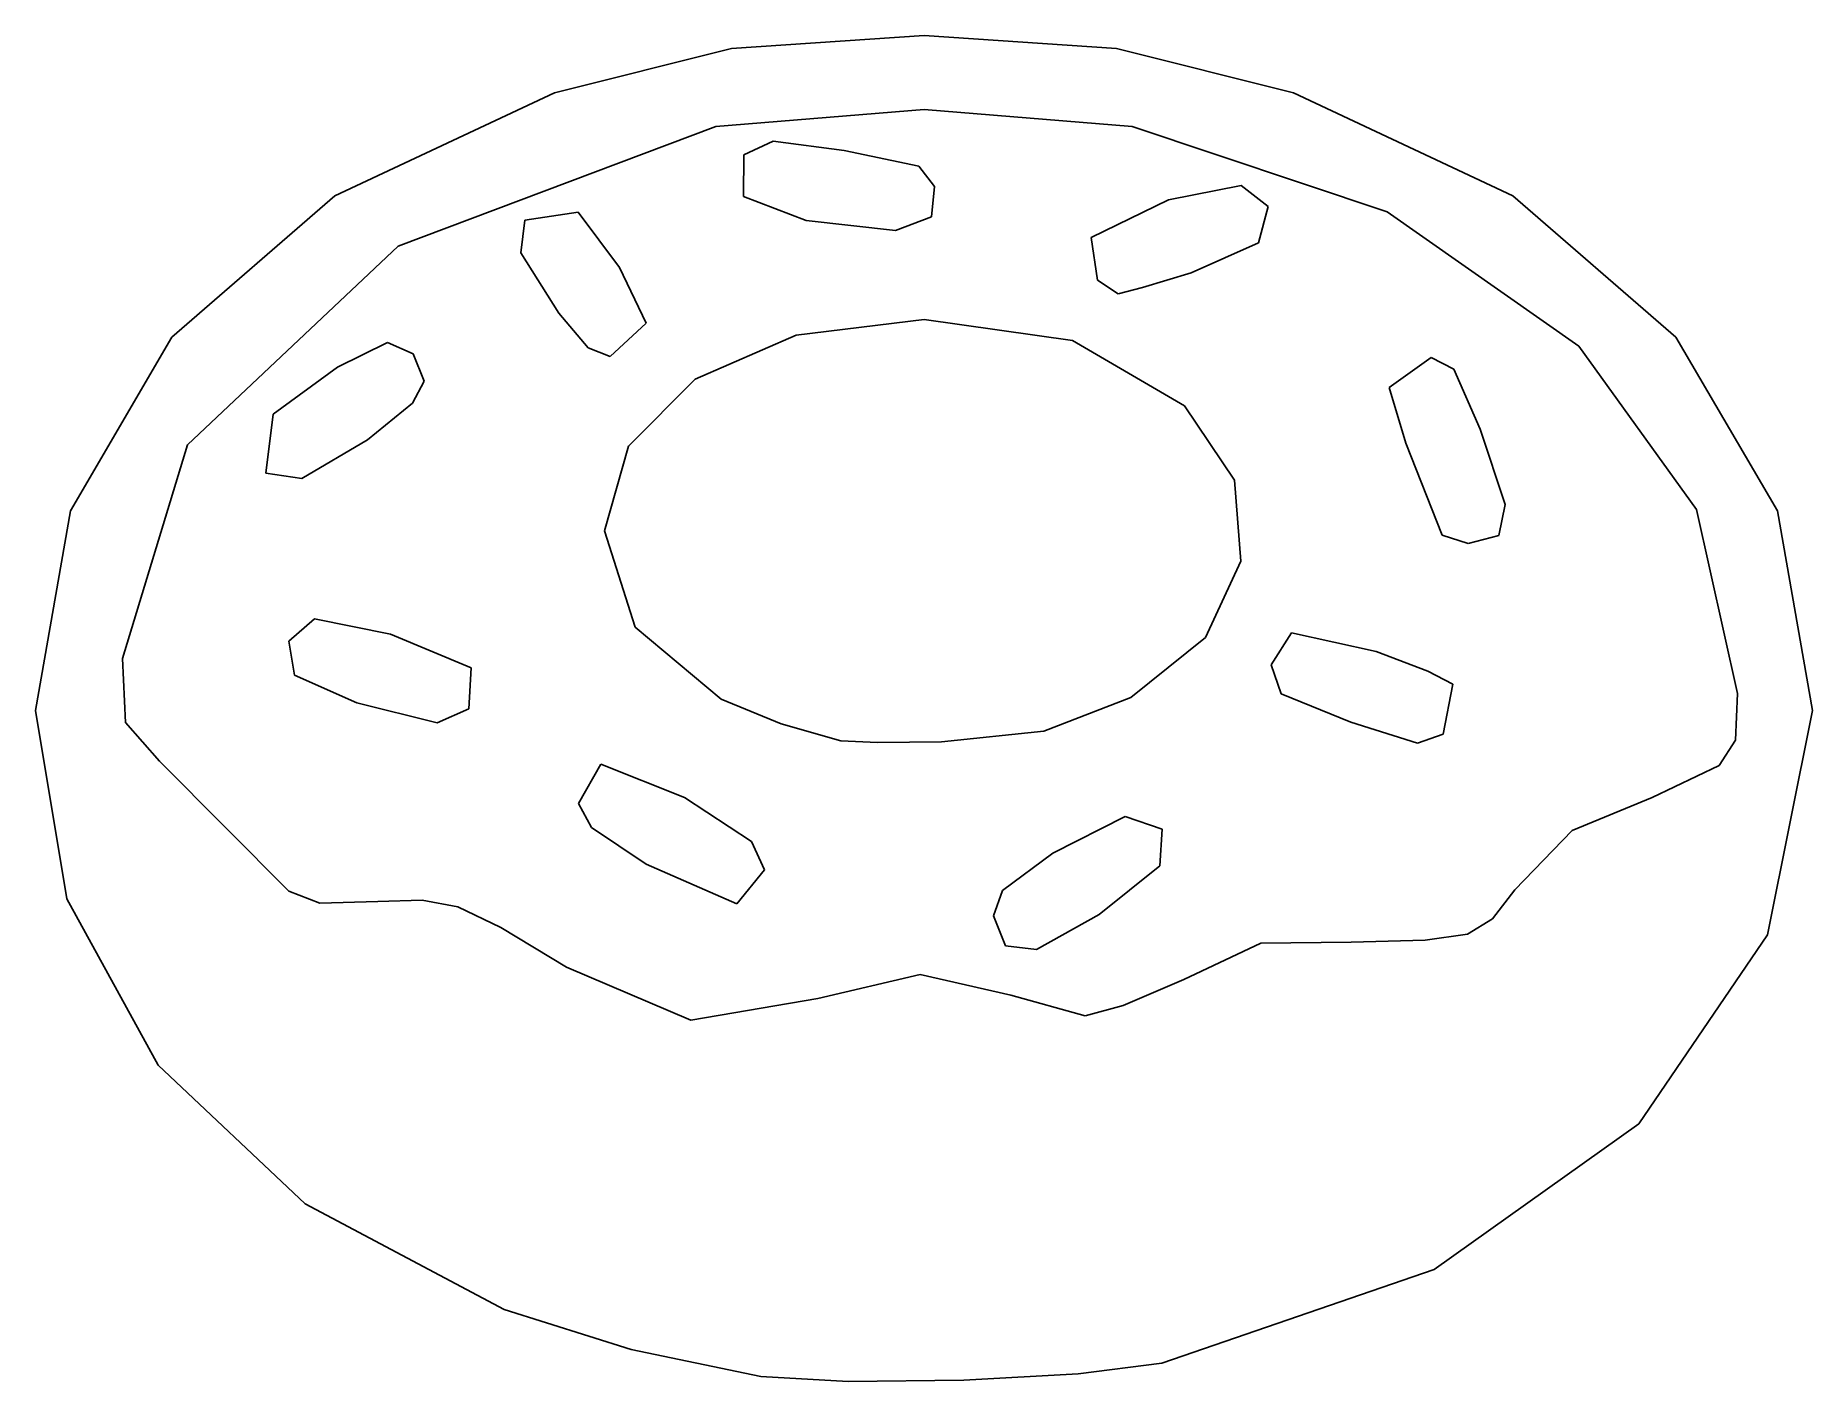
# Model space of a CAD drawing. Extents: x 0 to 12, y 0 to 9.1.
import ezdxf

# ---------------------------------------------------------------- set-up
doc = ezdxf.new("R2010")
doc.units = 0
doc.layers.get('0').update_dxf_attribs({"linetype": 'CONTINUOUS'})

msp = doc.modelspace()

# ---------------------------------------------------------------- linework, layer by layer
at = {"color": 0}
for p, q in [((3.50435, 8.70507), (4.69911, 9.00409)), ((4.69911, 9.00409), (5.99997, 9.09091)), ((5.99997, 9.09091), (7.29947, 9.00409)), ((7.29947, 9.00409), (8.49559, 8.70507)), ((2.02158, 8.00777), (3.50435, 8.70507)), ((8.49559, 8.70507), (9.97701, 8.00777)), ((5.99997, 8.59208), (4.59437, 8.4763)), ((7.40558, 8.4763), (5.99997, 8.59208)), ((4.59437, 8.4763), (2.44878, 7.66879)), ((9.12813, 7.90028), (7.40558, 8.4763)), ((4.78042, 8.00365), (4.78317, 8.28615)), ((4.78317, 8.28615), (4.98161, 8.3771)), ((4.98161, 8.3771), (5.46118, 8.3137)), ((5.46118, 8.3137), (5.96417, 8.20896)), ((5.96417, 8.20896), (6.07025, 8.07254)), ((6.07025, 8.07254), (6.04957, 7.86585)), ((7.65087, 7.9816), (8.14282, 8.07805)), ((8.14282, 8.07805), (8.32337, 7.93612)), ((0.920531, 7.05418), (2.02158, 8.00777)), ((5.20347, 7.84243), (4.78042, 8.00365)), ((7.12996, 7.72806), (7.65087, 7.9816)), ((8.32337, 7.93612), (8.25997, 7.69084)), ((9.97701, 8.00777), (11.078, 7.05418)), ((3.27697, 7.62332), (3.30454, 7.84518)), ((3.30454, 7.84518), (3.6642, 7.89753)), ((3.6642, 7.89753), (3.94395, 7.52408)), ((5.80842, 7.77353), (5.20347, 7.84243)), ((6.04957, 7.86585), (5.80842, 7.77353)), ((10.4221, 6.99354), (9.12813, 7.90028)), ((7.1713, 7.44001), (7.12996, 7.72806)), ((8.25997, 7.69084), (7.80383, 7.48827)), ((2.44878, 7.66879), (1.02664, 6.32795)), ((3.53328, 7.21678), (3.27697, 7.62332)), ((3.94395, 7.52408), (4.12447, 7.14788)), ((7.31188, 7.34631), (7.1713, 7.44001)), ((7.80383, 7.48827), (7.47448, 7.38904)), ((7.47448, 7.38904), (7.31188, 7.34631)), ((3.73309, 6.98253), (3.53328, 7.21678)), ((4.12447, 7.14788), (3.88056, 6.92464)), ((5.13733, 7.06797), (5.99997, 7.17405)), ((5.99997, 7.17405), (7.0032, 7.03076)), ((0.235645, 5.88148), (0.920531, 7.05418)), ((2.03812, 6.85161), (2.37712, 7.01834)), ((2.37712, 7.01834), (2.55075, 6.94119)), ((3.88056, 6.92464), (3.73309, 6.98253)), ((4.45382, 6.7703), (5.13733, 7.06797)), ((7.0032, 7.03076), (7.75974, 6.58978)), ((11.2159, 5.89111), (10.4221, 6.99354)), ((11.078, 7.05418), (11.763, 5.88148)), ((1.60541, 6.53327), (2.03812, 6.85161)), ((2.55075, 6.94119), (2.62516, 6.75651)), ((9.14054, 6.7152), (9.4258, 6.91638)), ((9.4258, 6.91638), (9.57873, 6.83782)), ((2.62516, 6.75651), (2.54524, 6.6077)), ((4.00459, 6.31832), (4.45382, 6.7703)), ((9.57873, 6.83782), (9.75653, 6.43407)), ((2.54524, 6.6077), (2.24207, 6.36104)), ((9.25354, 6.33758), (9.14054, 6.7152)), ((1.55581, 6.13639), (1.60541, 6.53327)), ((7.75974, 6.58978), (8.09597, 6.08954)), ((2.24207, 6.36104), (1.79834, 6.10059)), ((9.75653, 6.43407), (9.92463, 5.9242)), ((1.02664, 6.32795), (0.587043, 4.88516)), ((3.84334, 5.74643), (4.00459, 6.31832)), ((9.5002, 5.71747), (9.25354, 6.33758)), ((1.79834, 6.10059), (1.55581, 6.13639)), ((8.09597, 6.08954), (8.13869, 5.54246)), ((0, 4.53376), (0.235645, 5.88148)), ((9.92463, 5.9242), (9.88191, 5.71472)), ((11.4942, 4.64813), (11.2159, 5.89111)), ((11.763, 5.88148), (11.9999, 4.53376)), ((4.05007, 5.09598), (3.84334, 5.74643)), ((9.67521, 5.66099), (9.5002, 5.71747)), ((9.88191, 5.71472), (9.67521, 5.66099)), ((8.13869, 5.54246), (7.90028, 5.02708)), ((1.71152, 5.00228), (1.88378, 5.1525)), ((1.88378, 5.1525), (2.39779, 5.04913)), ((2.39779, 5.04913), (2.94211, 4.82177)), ((4.63021, 4.61091), (4.05007, 5.09598)), ((8.34401, 4.84244), (8.48184, 5.05876)), ((8.48184, 5.05876), (9.05372, 4.93063)), ((1.74873, 4.77213), (1.71152, 5.00228)), ((7.90028, 5.02708), (7.39592, 4.62195)), ((9.05372, 4.93063), (9.40234, 4.79972)), ((0.587043, 4.88516), (0.607716, 4.45244)), ((2.94211, 4.82177), (2.92695, 4.54477)), ((8.41294, 4.64675), (8.34401, 4.84244)), ((2.17041, 4.58611), (1.74873, 4.77213)), ((9.40234, 4.79972), (9.57047, 4.71015)), ((9.57047, 4.71015), (9.5057, 4.3725)), ((2.71336, 4.45107), (2.17041, 4.58611)), ((5.03534, 4.44419), (4.63021, 4.61091)), ((7.39592, 4.62195), (6.80889, 4.39455)), ((8.88146, 4.4552), (8.41294, 4.64675)), ((11.4791, 4.33257), (11.4942, 4.64813)), ((0.21084, 3.26182), (0, 4.53376)), ((0.607716, 4.45244), (0.836468, 4.19061)), ((2.92695, 4.54477), (2.71336, 4.45107)), ((5.43775, 4.32841), (5.03534, 4.44419)), ((9.33207, 4.31327), (8.88146, 4.4552)), ((11.9999, 4.53376), (11.6968, 3.01928)), ((5.68579, 4.3174), (5.43775, 4.32841)), ((6.1171, 4.32153), (5.68579, 4.3174)), ((6.80889, 4.39455), (6.1171, 4.32153)), ((9.5057, 4.3725), (9.33207, 4.31327)), ((11.3702, 4.16306), (11.4791, 4.33257)), ((0.836468, 4.19061), (1.28846, 3.73863)), ((3.66695, 3.90536), (3.81854, 4.16994)), ((3.81854, 4.16994), (4.38217, 3.9467)), ((10.9182, 3.9467), (11.3702, 4.16306)), ((3.75514, 3.74414), (3.66695, 3.90536)), ((4.38217, 3.9467), (4.83415, 3.64906)), ((10.378, 3.72346), (10.9182, 3.9467)), ((1.28846, 3.73863), (1.71152, 3.31418)), ((4.12447, 3.4947), (3.75514, 3.74414)), ((6.87091, 3.56912), (7.35873, 3.81716)), ((7.35873, 3.81716), (7.60815, 3.73172)), ((7.60815, 3.73172), (7.5916, 3.48368)), ((9.9894, 3.32245), (10.378, 3.72346)), ((4.83415, 3.64906), (4.92234, 3.4575)), ((4.73495, 3.22737), (4.12447, 3.4947)), ((6.53052, 3.31832), (6.87091, 3.56912)), ((7.5916, 3.48368), (7.18372, 3.15571)), ((4.92234, 3.4575), (4.73495, 3.22737)), ((0.828202, 2.13872), (0.21084, 3.26182)), ((1.71152, 3.31418), (1.92098, 3.23288)), ((1.92098, 3.23288), (2.31097, 3.24253)), ((2.31097, 3.24253), (2.61001, 3.25355)), ((2.61001, 3.25355), (2.85254, 3.20807)), ((6.4685, 3.14606), (6.53052, 3.31832)), ((9.83918, 3.12677), (9.9894, 3.32245)), ((2.85254, 3.20807), (3.14331, 3.06889)), ((6.55119, 2.94349), (6.4685, 3.14606)), ((7.18372, 3.15571), (6.76067, 2.91869)), ((9.66971, 3.02341), (9.83918, 3.12677)), ((3.14331, 3.06889), (3.58567, 2.80017)), ((9.38445, 2.98208), (9.66971, 3.02341)), ((11.6968, 3.01928), (10.8272, 1.74184)), ((6.76067, 2.91869), (6.55119, 2.94349)), ((7.75561, 2.71749), (8.27373, 2.96278)), ((8.27373, 2.96278), (8.88559, 2.96967)), ((8.88559, 2.96967), (9.38445, 2.98208)), ((3.58567, 2.80017), (4.42627, 2.44326)), ((5.28341, 2.58796), (5.9738, 2.75057)), ((5.9738, 2.75057), (6.58566, 2.61138)), ((7.34494, 2.54248), (7.75561, 2.71749)), ((4.42627, 2.44326), (5.28341, 2.58796)), ((6.58566, 2.61138), (7.08865, 2.47082)), ((7.08865, 2.47082), (7.34494, 2.54248)), ((1.82177, 1.20303), (0.828202, 2.13872)), ((10.8272, 1.74184), (9.44506, 0.759298)), ((3.16398, 0.487825), (1.82177, 1.20303)), ((9.44506, 0.759298), (7.60677, 0.125402)), ((4.02248, 0.219108), (3.16398, 0.487825)), ((4.89892, 0.037207), (4.02248, 0.219108)), ((7.60677, 0.125402), (7.04176, 0.053744)), ((5.48873, 0.002756), (4.89892, 0.037207)), ((6.27006, 0.011024), (5.48873, 0.002756)), ((7.04176, 0.053744), (6.27006, 0.011024))]:
    msp.add_line(p, q, dxfattribs=at)

doc.saveas('drawing.dxf')
